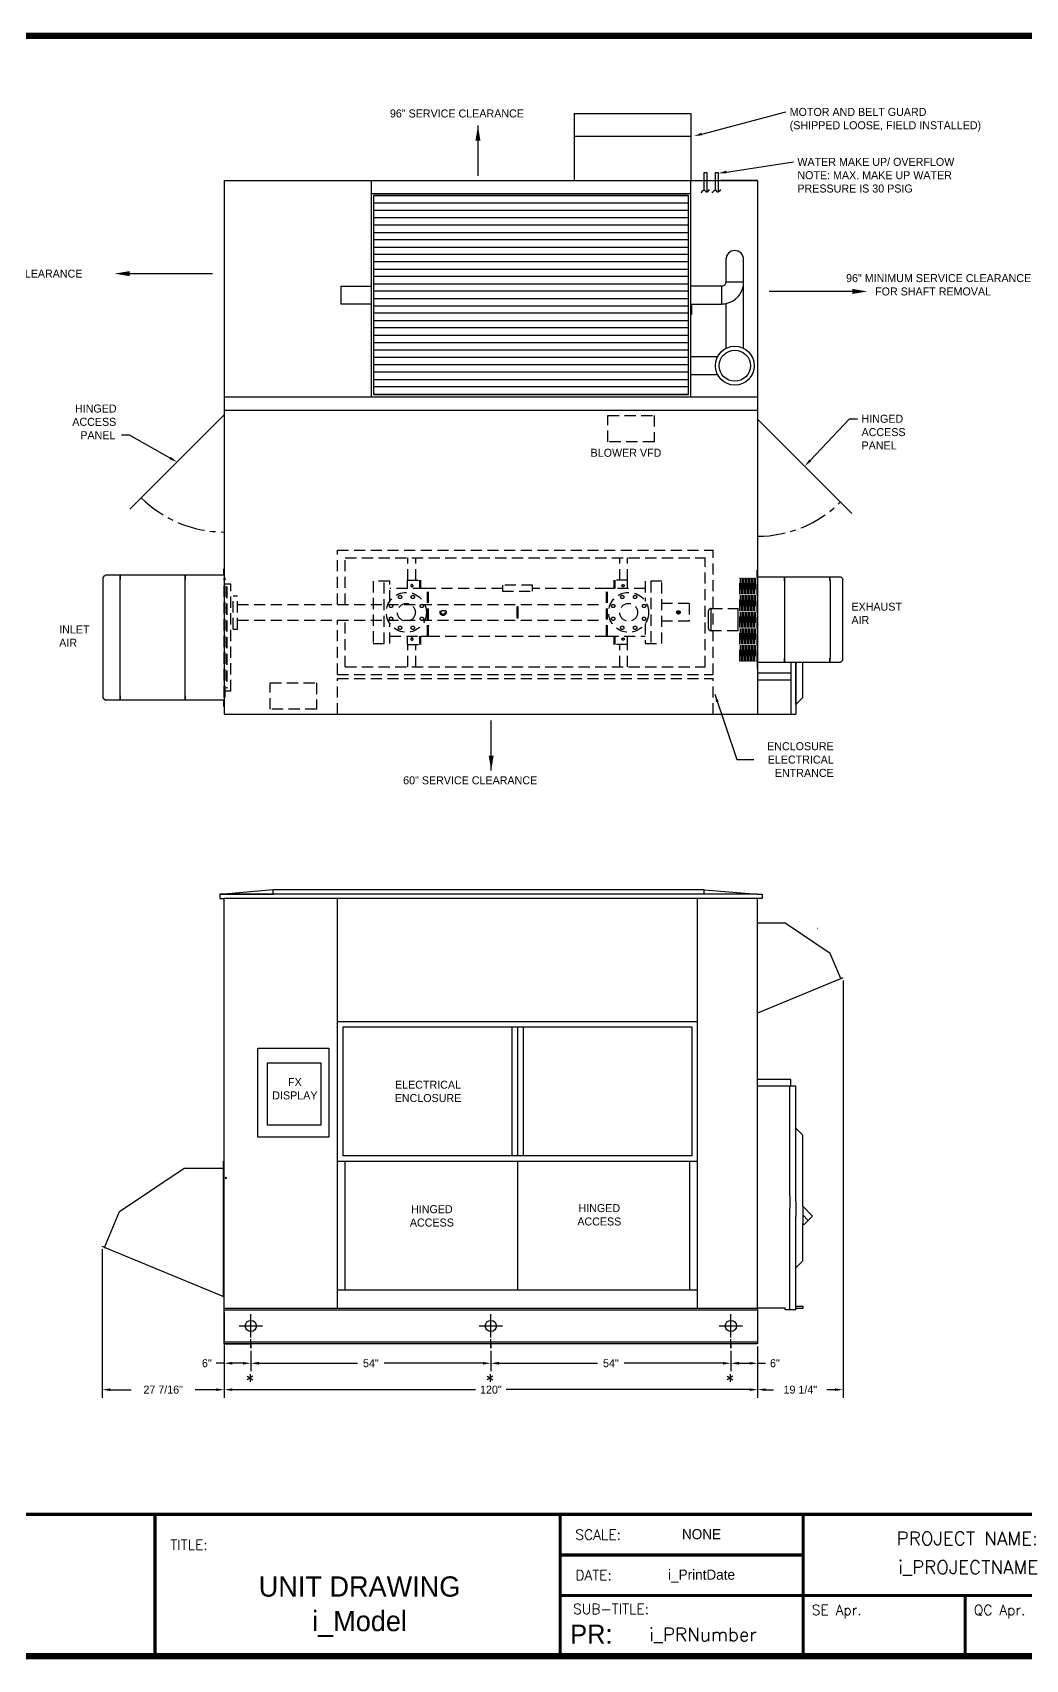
# Model space of a CAD drawing. Header units: inches. Extents: x -260 to 341, y -95 to 285.
# Drawn here: x -40.3 to 183.1, y -86.3 to 279.7 of the extents above; entities that cross this region are included whole.
import ezdxf
from ezdxf.enums import TextEntityAlignment as Align

# ---------------------------------------------------------------- set-up
doc = ezdxf.new("R2010")
doc.units = ezdxf.units.IN
doc.header["$MEASUREMENT"] = 0
doc.linetypes.add('CENTER', pattern=[2, 1.25, -0.25, 0.25, -0.25])
doc.linetypes.add('HIDDEN', pattern=[0.375, 0.25, -0.125])
doc.layers.get('0').update_dxf_attribs({"color": 10})
doc.layers.get('Defpoints').update_dxf_attribs({"color": 1})
doc.styles.add('ROMANS', font='romans.shx', dxfattribs={"height": 0.125})
doc.styles.add('SIMPLEX', font='SIMPLEX')
doc.dimstyles.get("Standard").update_dxf_attribs({"dimscale": 10, "dimtxt": 0.18, "dimasz": 0.18, "dimexe": 0.18, "dimexo": 0.0625, "dimgap": 0.09, "dimtad": 0, "dimtih": 1, "dimtoh": 1, "dimdec": 4, "dimzin": 0, "dimdsep": 46, "dimlunit": 5, "dimtxsty": 'Standard', "dimcen": -0.2, "dimadec": 0, "dimazin": 0, "dimtfac": 1, "dimtdec": 4, "dimtofl": 0, "dimtmove": 0, "dimatfit": 3, "dimfxl": 1, "dimfrac": 2, "dimtolj": 1, "dimtzin": 0, "dimarcsym": 0})

# ---------------------------------------------------------------- blocks, each defined once
blk = doc.blocks.new('*D17')
at = {"color": 0, "lineweight": -2, "ltscale": 5}
for p, q in [((-24.67, 5.99), (-24.67, -27.38)), ((2.78, -8.23), (2.78, -27.38)), ((-22.87, -25.58), (-18.15, -25.58)), ((0.98, -25.58), (-3.75, -25.58))]:
    blk.add_line(p, q, dxfattribs=at)
at = {"color": 0, "ltscale": 5}
for points in [[(-22.87, -25.28), (-22.87, -25.88), (-24.67, -25.58)], [(0.98, -25.28), (0.98, -25.88), (2.78, -25.58)]]:
    blk.add_solid(points, dxfattribs=at)
at = {"layer": 'Defpoints', "color": 0, "ltscale": 5}
for p in [(-24.67, 6.62), (2.78, -7.61), (2.78, -25.58)]:
    blk.add_point(p, dxfattribs=at)
at = {"color": 0, "ltscale": 5, "insert": (-10.95, -25.58), "char_height": 1.8, "attachment_point": 5}
blk.add_mtext('\\A1;27 7/16"', dxfattribs=at)
blk = doc.blocks.new('*D18')
at = {"color": 0, "lineweight": -2, "ltscale": 5}
for p, q in [((142.01, 66.48), (142.01, -27.38)), ((122.78, -15.86), (122.78, -27.38)), ((124.58, -25.58), (126.39, -25.58)), ((140.21, -25.58), (138.39, -25.58))]:
    blk.add_line(p, q, dxfattribs=at)
at = {"color": 0, "ltscale": 5}
for points in [[(124.58, -25.28), (124.58, -25.88), (122.78, -25.58)], [(140.21, -25.28), (140.21, -25.88), (142.01, -25.58)]]:
    blk.add_solid(points, dxfattribs=at)
at = {"layer": 'Defpoints', "color": 0, "ltscale": 5}
for p in [(142.01, 67.11), (122.78, -15.23), (122.78, -25.58)]:
    blk.add_point(p, dxfattribs=at)
at = {"color": 0, "ltscale": 5, "insert": (132.39, -25.58), "char_height": 1.8, "attachment_point": 5}
blk.add_mtext('\\A1;19 1/4"', dxfattribs=at)

msp = doc.modelspace()

# ---------------------------------------------------------------- linework, layer by layer
at = {"color": 1, "linetype": 'Continuous'}
for p, q in [((81.52511, 261.50209), (81.52511, 256.41109)), ((81.52511, 261.50209), (107.77511, 261.50209)), ((107.77511, 261.50209), (107.77511, 256.41109)), ((81.52511, 256.41109), (107.77511, 256.41109)), ((81.52511, 256.41109), (81.52511, 246.37709)), ((107.77511, 256.41109), (107.77511, 246.37709)), ((35.90011, 246.37709), (107.77511, 246.37709)), ((35.90011, 243.50209), (35.90011, 246.37709)), ((107.77511, 243.50209), (107.77511, 246.37709)), ((35.90011, 241.25209), (35.90011, 243.50209)), ((35.90011, 243.50209), (107.77511, 243.50209)), ((107.27511, 243.00209), (36.40011, 243.00209)), ((36.40011, 243.00209), (36.40011, 198.25209)), ((107.27476, 242.93195), (36.43032, 242.93195)), ((107.27511, 198.25209), (107.27511, 243.00209)), ((107.77511, 241.25209), (107.77511, 243.50209)), ((35.90011, 200.00209), (35.90011, 241.25209)), ((35.91611, 241.25209), (35.90011, 241.25209)), ((35.91611, 200.00209), (35.91611, 241.25209)), ((107.27476, 241.33195), (36.43032, 241.33195)), ((107.27476, 239.64306), (36.43032, 239.64306)), ((107.27476, 238.04306), (36.43032, 238.04306)), ((107.75911, 241.25209), (107.77511, 241.25209)), ((107.75911, 200.00209), (107.75911, 241.25209)), ((107.77511, 200.00209), (107.77511, 241.25209)), ((107.27476, 236.35417), (36.43032, 236.35417)), ((107.27476, 234.66528), (36.43032, 234.66528)), ((107.27476, 233.06528), (36.43032, 233.06528)), ((107.27476, 231.3764), (36.43032, 231.3764)), ((107.27476, 229.7764), (36.43032, 229.7764)), ((107.27476, 228.08751), (36.43032, 228.08751)), ((115.65011, 228.643), (115.65011, 225.643)), ((119.65011, 225.643), (119.65011, 228.643)), ((107.27476, 226.39862), (36.43032, 226.39862)), ((107.27476, 224.79862), (36.43032, 224.79862)), ((115.65011, 225.643), (115.65011, 223.643)), ((115.65011, 223.643), (119.65019, 223.643)), ((119.65011, 223.643), (119.65011, 225.643)), ((119.65011, 208.65149), (119.65011, 223.643)), ((29.00911, 222.62709), (29.00911, 218.62701)), ((29.00911, 222.62709), (35.90011, 222.62709)), ((107.27476, 223.10973), (36.43032, 223.10973)), ((107.27476, 221.50973), (36.43032, 221.50973)), ((107.27476, 219.82084), (36.43032, 219.82084)), ((114.66611, 222.62709), (107.77511, 222.62709)), ((114.66611, 222.62709), (114.66611, 218.62701)), ((35.90011, 218.62709), (29.00911, 218.62709)), ((107.27476, 218.13195), (36.43032, 218.13195)), ((107.27476, 216.53195), (36.43032, 216.53195)), ((107.77511, 218.62709), (114.66611, 218.62709)), ((108.02511, 218.37709), (107.77511, 218.37709)), ((107.77511, 216.37709), (108.02511, 216.37709)), ((108.02511, 216.37709), (108.02511, 218.37709)), ((115.65011, 218.72864), (115.65011, 208.635)), ((107.27476, 214.84306), (36.43032, 214.84306)), ((107.27476, 213.24306), (36.43032, 213.24306)), ((107.27476, 211.55417), (36.43032, 211.55417)), ((107.27476, 209.86528), (36.43032, 209.86528)), ((107.27476, 208.26528), (36.43032, 208.26528)), ((107.27476, 206.5764), (36.43032, 206.5764)), ((107.27476, 204.9764), (36.43032, 204.9764)), ((113.77502, 206.75209), (107.77511, 206.75209)), ((107.27476, 203.28751), (36.43032, 203.28751)), ((107.27476, 201.59862), (36.43032, 201.59862)), ((107.77511, 202.75209), (113.77502, 202.75209)), ((35.90011, 197.75209), (35.90011, 200.00209)), ((35.91611, 200.00209), (35.90011, 200.00209)), ((35.90011, 197.75209), (107.77511, 197.75209)), ((36.40011, 198.25209), (107.27511, 198.25209)), ((107.27476, 199.99862), (36.43032, 199.99862)), ((107.27476, 198.30973), (36.43032, 198.30973)), ((107.75911, 200.00209), (107.77511, 200.00209)), ((107.77511, 197.75209), (107.77511, 200.00209))]:
    msp.add_line(p, q, dxfattribs=at)
at = {"color": 1, "ltscale": 5}
for p, q in [((59.8684, 258.77774), (59.8684, 247.4953)), ((2.77511, 246.37709), (122.77511, 246.37709)), ((2.77511, 246.37709), (2.77511, 126.37709)), ((2.77511, 246.37709), (17.77511, 246.37709)), ((111.45403, 248.1557), (110.72246, 248.1557)), ((110.72246, 248.1557), (110.72246, 244.22411)), ((111.45403, 243.8577), (111.45403, 248.1557)), ((111.45403, 246.37709), (113.24681, 246.37709)), ((113.97838, 248.1557), (113.24681, 248.1557)), ((113.24681, 248.1557), (113.24681, 244.22411)), ((113.97838, 243.8577), (113.97838, 248.1557)), ((122.77511, 246.37709), (114.52511, 246.37709)), ((122.77511, 246.37709), (122.77511, 126.37709)), ((-20.10137, 225.45577), (0.17232, 225.45577)), ((145.65159, 221.45577), (125.3779, 221.45577)), ((2.77511, 197.75209), (122.77511, 197.75209)), ((2.77511, 194.75209), (122.77511, 194.75209)), ((122.77511, 194.75209), (122.77511, 188.75209)), ((2.77511, 193.70962), (-18.43809, 172.49642)), ((122.77511, 192.75209), (143.98831, 171.53889)), ((-24.47933, 157.14461), (-24.07606, 157.58111)), ((-24.07606, 157.58111), (-24.01924, 157.58111)), ((2.71161, 157.64361), (-23.96058, 157.64361)), ((-20.60215, 157.58011), (-20.60215, 156.64361)), ((-20.60178, 157.58011), (-20.60215, 157.58011)), ((-20.60178, 156.64361), (-20.60178, 157.58011)), ((-6.00384, 157.58011), (-6.00384, 156.64361)), ((-6.00329, 157.58011), (-6.00329, 157.58111)), ((-6.00329, 156.64361), (-6.00329, 157.58011)), ((2.71161, 157.64361), (2.71161, 159.08111)), ((2.71161, 157.64361), (2.71161, 157.58111)), ((2.77511, 159.08111), (2.71261, 159.08111)), ((2.71261, 157.64461), (2.71261, 159.08111)), ((2.71261, 157.64461), (2.77511, 157.64461)), ((2.77511, 157.64461), (2.77511, 159.08111)), ((2.77511, 157.64461), (2.77511, 129.51761)), ((122.71886, 157.35192), (122.71886, 158.78842)), ((122.71886, 158.78842), (122.78136, 158.78842)), ((122.78136, 157.35192), (122.78136, 158.78842)), ((122.78236, 158.78842), (122.78236, 157.35092)), ((-24.47933, 130.01761), (-24.47933, 157.14461)), ((-20.65102, 130.51861), (-20.65102, 156.64361)), ((-20.65066, 130.51861), (-20.65066, 156.64361)), ((-20.60215, 156.64361), (-20.60178, 156.64361)), ((-6.02219, 130.51861), (-6.02219, 156.64361)), ((-6.02164, 130.51861), (-6.02164, 156.64361)), ((122.78136, 157.35192), (122.71886, 157.35192)), ((122.71886, 157.35192), (122.71886, 137.97492)), ((122.78236, 157.35092), (122.78236, 157.28842)), ((122.78236, 157.28842), (141.3706, 157.28842)), ((122.78236, 157.28742), (128.84298, 157.28742)), ((128.84298, 157.28742), (128.84298, 157.28842)), ((128.84298, 156.35092), (128.84298, 157.28742)), ((128.84353, 157.28742), (139.02756, 157.28742)), ((128.84353, 157.28742), (128.84353, 156.35092)), ((128.86133, 156.35092), (128.86133, 138.97592)), ((128.86188, 156.35092), (128.86188, 138.97592)), ((139.02756, 156.35092), (139.02756, 157.28742)), ((139.02756, 157.28742), (139.02793, 157.28742)), ((139.02793, 156.35092), (139.02756, 156.35092)), ((139.02793, 157.28742), (141.37153, 157.28742)), ((139.02793, 157.28742), (139.02793, 156.35092)), ((139.07643, 156.35092), (139.07643, 138.97592)), ((139.0768, 156.35092), (139.0768, 138.97592)), ((141.37153, 157.28742), (141.42927, 157.28742)), ((141.42926, 157.28842), (141.48609, 157.28842)), ((141.48609, 157.28842), (141.88936, 156.85192)), ((141.88936, 156.85192), (141.88936, 138.47492)), ((122.78136, 137.97492), (122.71886, 137.97492)), ((122.71886, 137.97492), (122.71886, 136.53842)), ((122.71886, 136.53842), (122.78136, 136.53842)), ((122.78136, 137.97492), (122.78136, 136.53842)), ((122.78236, 138.03942), (128.84298, 138.03942)), ((122.78236, 137.97592), (122.78236, 138.03842)), ((122.78236, 138.03842), (141.3706, 138.03842)), ((122.78236, 137.97592), (122.78236, 136.53842)), ((128.84298, 138.97592), (128.84298, 138.03942)), ((128.84298, 138.03942), (128.84298, 138.03842)), ((128.84353, 138.03942), (128.84353, 138.97592)), ((128.84353, 138.03942), (139.02756, 138.03942)), ((139.02756, 138.97592), (139.02756, 138.03942)), ((139.02793, 138.97592), (139.02756, 138.97592)), ((139.02756, 138.03942), (139.02793, 138.03942)), ((139.02793, 138.03942), (139.02793, 138.97592)), ((139.02793, 138.03942), (141.37153, 138.03942)), ((141.37153, 138.03942), (141.42927, 138.03942)), ((141.48609, 138.03842), (141.42926, 138.03842)), ((141.88936, 138.47492), (141.48609, 138.03842)), ((-24.07606, 129.58111), (-24.47933, 130.01761)), ((-24.01924, 129.58111), (-24.07606, 129.58111)), ((-23.9615, 129.58211), (-24.01924, 129.58211)), ((-23.96058, 129.51861), (-23.96058, 129.58111)), ((2.71161, 129.51861), (-23.96058, 129.51861)), ((-20.60215, 129.58211), (-20.60215, 130.51861)), ((-20.60215, 130.51861), (-20.60178, 130.51861)), ((-20.60178, 129.58211), (-20.60215, 129.58211)), ((-20.60178, 130.51861), (-20.60178, 129.58211)), ((-6.00384, 129.58211), (-6.00384, 130.51861)), ((-6.00329, 130.51861), (-6.00329, 129.58211)), ((-6.00329, 129.58211), (-6.00329, 129.58111)), ((2.71161, 129.51861), (2.71161, 129.58111)), ((2.71161, 128.08111), (2.71161, 129.51861)), ((2.71261, 129.51761), (2.77511, 129.51761)), ((2.71261, 129.51761), (2.71261, 128.08111)), ((2.77511, 129.51761), (2.77511, 128.08111)), ((2.77511, 128.08111), (2.71261, 128.08111)), ((2.77511, 126.37709), (122.77511, 126.37709)), ((2.77511, 126.37709), (122.77511, 126.37709)), ((2.77511, 85.89024), (1.77511, 85.89024)), ((1.77511, 85.89024), (1.77511, 84.89024)), ((1.77511, 85.89024), (13.77511, 85.89024)), ((1.77511, 84.89024), (2.77511, 84.89024)), ((13.77511, 86.89024), (2.77511, 85.89024)), ((122.77511, 85.89024), (2.77511, 85.89024)), ((2.77511, -7.23476), (2.77511, 84.89024)), ((123.77511, 84.89024), (2.77511, 84.89024)), ((13.77511, 85.89024), (13.77511, 86.89024)), ((110.77511, 86.89024), (13.77511, 86.89024)), ((28.27511, -7.23476), (28.27511, 84.89024)), ((109.27511, -7.23476), (109.27511, 84.89024)), ((110.77511, 85.89024), (110.77511, 86.89024)), ((110.77511, 86.89024), (122.77511, 85.89024)), ((122.77511, 85.89024), (110.77511, 85.89024)), ((122.77511, 85.89024), (123.77511, 85.89024)), ((122.77511, -7.23476), (122.77511, 84.89024)), ((123.77511, 85.89024), (123.77511, 84.89024)), ((128.96173, 79.35413), (122.90111, 79.35413)), ((139.14576, 72.54938), (128.96173, 79.35413)), ((136.1906, 78.23081), (136.2531, 78.23081)), ((141.48935, 66.89143), (139.14576, 72.54938)), ((122.83761, 59.16563), (141.48935, 66.89143)), ((141.60484, 66.94127), (142.00811, 67.10831)), ((28.27511, 57.25585), (109.27511, 57.25585)), ((29.52511, 56.00585), (108.02511, 56.00585)), ((29.52511, 27.00585), (29.52511, 56.00585)), ((67.52511, 56.00585), (67.52511, 45.12987)), ((68.77511, 56.00585), (68.77511, 45.12987)), ((70.02511, 56.00585), (70.02511, 45.12987)), ((108.02511, 56.00585), (108.02511, 27.00585)), ((67.52511, 37.96356), (67.52511, 27.00585)), ((68.77511, 37.96356), (68.77511, 27.00585)), ((70.02511, 37.96356), (70.02511, 27.00585)), ((2.58761, 24.39274), (2.58761, 25.82924)), ((109.27511, 25.75585), (28.27511, 25.75585)), ((108.02511, 27.00585), (29.52511, 27.00585)), ((30.02511, -3.14083), (30.02511, 25.75585)), ((107.52511, -3.14083), (107.52511, 25.75585)), ((-20.78873, 14.51171), (-6.19079, 24.26574)), ((-6.19079, 24.26574), (2.52411, 24.26574)), ((2.52411, 24.26574), (2.52511, 24.26574)), ((2.58761, 24.26574), (2.52511, 24.26574)), ((2.58761, -4.67276), (2.58761, 24.26574)), ((-24.14808, 6.40153), (-20.78873, 14.51171)), ((-24.26356, 6.45136), (-24.66683, 6.61841)), ((-24.20674, 6.42583), (-24.14808, 6.40153)), ((2.52411, -4.64645), (-24.14808, 6.40153)), ((28.27511, -3.14083), (109.27511, -3.14083)), ((2.58761, -4.67276), (2.52511, -4.67276)), ((2.77511, -7.23476), (122.77511, -7.23476)), ((2.77511, -15.23476), (2.77511, -7.23476)), ((122.77511, -7.23476), (122.77511, -15.23476)), ((2.77511, -7.60976), (122.77511, -7.60976)), ((8.77511, -16.23476), (8.77511, -14.23476)), ((62.77511, -16.23476), (62.77511, -14.23476)), ((116.77511, -16.23476), (116.77511, -14.23476)), ((122.77511, -14.85976), (2.77511, -14.85976)), ((122.77511, -15.23476), (2.77511, -15.23476)), ((2.77511, -15.23476), (8.77511, -15.23476)), ((2.77511, -15.85976), (2.77511, -21.43836)), ((2.77511, -16.48476), (2.77511, -27.37782)), ((8.77511, -15.23476), (8.77511, -16.23476)), ((8.77511, -16.85976), (8.77511, -21.43836)), ((8.77511, -17.48476), (8.77511, -21.43836)), ((62.77511, -15.23476), (62.77511, -16.23476)), ((62.77511, -16.85976), (62.77511, -21.43836)), ((62.77511, -17.48476), (62.77511, -21.43836)), ((122.77511, -15.23476), (116.77511, -15.23476)), ((116.77511, -15.23476), (116.77511, -16.23476)), ((116.77511, -16.85976), (116.77511, -21.43836)), ((116.77511, -17.48476), (116.77511, -21.43836)), ((122.77511, -15.85976), (122.77511, -21.43836)), ((122.77511, -16.48476), (122.77511, -27.37782)), ((2.77511, -19.63836), (0.97511, -19.63836)), ((6.97511, -19.63836), (4.57511, -19.63836)), ((10.57511, -19.63836), (32.77511, -19.63836)), ((60.97511, -19.63836), (38.77511, -19.63836)), ((64.57511, -19.63836), (86.77511, -19.63836)), ((114.97511, -19.63836), (92.77511, -19.63836)), ((118.57511, -19.63836), (120.97511, -19.63836)), ((122.77511, -19.63836), (124.57511, -19.63836)), ((4.57511, -25.57782), (59.32511, -25.57782)), ((120.97511, -25.57782), (66.22511, -25.57782))]:
    msp.add_line(p, q, dxfattribs=at)
at = {"color": 1, "linetype": 'HIDDEN', "ltscale": 10}
for p, q in [((89.11392, 193.58115), (99.4937, 193.58115)), ((89.11392, 187.65417), (89.11392, 193.58115)), ((99.4937, 193.58115), (99.4937, 187.65417)), ((99.4937, 187.65417), (89.11392, 187.65417)), ((28.27511, 163.26471), (112.77511, 163.26471)), ((28.27511, 151.01471), (28.27511, 163.26471)), ((30.02511, 161.51471), (111.02511, 161.51471)), ((30.02511, 151.01471), (30.02511, 161.51471)), ((44.12182, 156.51471), (44.12182, 161.51471)), ((45.87182, 156.51471), (45.87182, 161.51471)), ((91.77511, 156.51471), (91.77511, 161.51471)), ((93.52511, 156.51471), (93.52511, 161.51471)), ((111.02511, 137.01471), (111.02511, 161.51471)), ((112.77511, 135.26471), (112.77511, 163.26471)), ((2.77511, 130.22467), (2.77511, 156.97467)), ((2.96261, 156.97467), (2.77511, 156.97467)), ((2.96261, 130.22467), (2.96261, 156.97467)), ((4.27511, 155.63092), (2.96261, 155.63092)), ((3.40011, 154.97467), (3.27511, 154.97467)), ((3.27511, 154.97467), (3.27511, 132.22467)), ((3.40011, 154.97467), (3.40011, 132.22467)), ((4.27511, 131.56842), (4.27511, 155.63092)), ((36.27511, 156.26471), (36.27511, 142.26471)), ((40.02511, 156.26471), (36.27511, 156.26471)), ((38.77511, 142.26471), (38.77511, 156.26471)), ((40.02511, 151.75218), (40.02511, 156.26471)), ((47.77511, 154.63971), (40.02511, 154.63971)), ((44.02511, 154.63971), (44.02511, 156.51471)), ((44.02511, 156.51471), (47.02511, 156.51471)), ((46.77511, 154.63971), (46.77511, 156.51471)), ((47.02511, 154.63971), (47.02511, 156.51471)), ((48.52511, 154.63971), (47.02511, 154.63971)), ((48.52511, 143.88971), (48.52511, 154.63971)), ((48.77511, 143.88971), (48.77511, 154.63971)), ((65.40011, 154.63971), (48.77511, 154.63971)), ((72.15011, 155.38971), (65.40011, 155.38971)), ((65.40011, 155.38971), (65.40011, 154.01471)), ((65.40011, 154.01471), (72.15011, 154.01471)), ((72.15011, 154.01471), (72.15011, 155.38971)), ((88.77511, 154.63971), (72.15011, 154.63971)), ((88.77511, 143.88971), (88.77511, 154.63971)), ((89.02511, 143.88971), (89.02511, 154.63971)), ((90.52511, 154.63971), (89.02511, 154.63971)), ((93.52511, 156.51471), (90.52511, 156.51471)), ((90.52511, 154.63971), (90.52511, 156.51471)), ((97.52511, 154.63971), (90.52511, 154.63971)), ((90.77511, 154.63971), (90.77511, 156.51471)), ((93.52511, 154.63971), (93.52511, 156.51471)), ((97.52511, 156.26471), (97.52511, 151.75218)), ((101.27511, 156.26471), (97.52511, 156.26471)), ((98.77511, 156.26471), (98.77511, 142.26471)), ((101.27511, 142.26471), (101.27511, 156.26471)), ((118.80949, 138.34741), (118.80949, 156.90991)), ((118.86574, 156.90991), (118.86574, 138.34741)), ((119.14699, 138.34741), (119.14699, 156.90991)), ((119.20324, 156.90991), (119.20324, 138.34741)), ((119.48449, 138.34741), (119.48449, 156.90991)), ((119.54074, 156.90991), (119.54074, 138.34741)), ((119.82199, 138.34741), (119.82199, 156.90991)), ((119.87824, 156.90991), (119.87824, 138.34741)), ((120.15949, 138.34741), (120.15949, 156.90991)), ((120.21574, 156.90991), (120.21574, 138.34741)), ((120.49699, 138.34741), (120.49699, 156.90991)), ((120.55324, 156.90991), (120.55324, 138.34741)), ((120.83449, 138.34741), (120.83449, 156.90991)), ((120.89074, 156.90991), (120.89074, 138.34741)), ((121.17199, 138.34741), (121.17199, 156.90991)), ((121.22824, 156.90991), (121.22824, 138.34741)), ((121.50949, 138.34741), (121.50949, 156.90991)), ((121.56574, 156.90991), (121.56574, 138.34741)), ((121.84699, 138.34741), (121.84699, 156.90991)), ((121.90324, 156.90991), (121.90324, 138.34741)), ((122.18449, 138.34741), (122.18449, 156.90991)), ((122.24074, 156.90991), (122.24074, 138.34741)), ((122.77511, 157.13491), (122.71886, 157.13491)), ((122.71886, 138.12241), (122.71886, 157.13491)), ((122.77511, 138.12241), (122.77511, 157.13491)), ((4.77511, 145.51471), (4.77511, 153.01471)), ((4.77511, 153.01471), (5.77511, 153.01471)), ((5.77511, 145.51471), (5.77511, 153.01471)), ((5.77511, 151.01471), (87.77511, 151.01471)), ((68.65011, 150.51471), (68.65011, 148.01471)), ((68.90011, 150.51471), (68.65011, 150.51471)), ((68.90011, 148.01471), (68.90011, 150.51471)), ((107.40511, 151.26471), (101.27511, 151.26471)), ((107.40511, 151.26471), (107.40511, 147.26471)), ((112.36886, 150.13179), (118.44386, 150.13179)), ((112.36886, 147.62866), (112.36886, 150.13179)), ((118.44386, 147.62866), (118.44386, 150.13179)), ((5.77511, 147.51471), (87.77511, 147.51471)), ((28.27511, 135.26471), (28.27511, 147.51471)), ((30.02511, 137.01471), (30.02511, 147.51471)), ((40.02511, 142.26471), (40.02511, 146.77724)), ((68.65011, 148.01471), (68.90011, 148.01471)), ((97.52511, 146.77724), (97.52511, 142.26471)), ((107.40511, 147.26471), (101.27511, 147.26471)), ((111.69386, 149.45679), (111.69386, 147.62866)), ((111.69386, 147.62866), (111.69386, 145.80054)), ((112.36886, 145.12554), (112.36886, 147.62866)), ((118.44386, 145.12554), (118.44386, 147.62866)), ((122.71886, 147.62866), (122.71886, 147.66342)), ((122.71886, 147.62866), (122.71886, 147.62866)), ((2.77511, 143.59967), (2.77511, 143.58111)), ((4.77511, 145.51471), (5.77511, 145.51471)), ((40.02511, 143.88971), (47.77511, 143.88971)), ((44.02511, 142.01471), (44.02511, 143.88971)), ((46.77511, 142.01471), (46.77511, 143.88971)), ((47.02511, 142.01471), (47.02511, 143.88971)), ((47.02511, 143.88971), (48.52511, 143.88971)), ((48.77511, 143.88971), (88.77511, 143.88971)), ((89.02511, 143.88971), (97.52511, 143.88971)), ((89.02511, 143.88971), (90.52511, 143.88971)), ((90.52511, 142.01471), (90.52511, 143.88971)), ((90.77511, 142.01471), (90.77511, 143.88971)), ((93.52511, 142.01471), (93.52511, 143.88971)), ((118.44386, 145.12554), (112.36886, 145.12554)), ((36.27511, 142.26471), (40.02511, 142.26471)), ((44.02511, 142.01471), (47.02511, 142.01471)), ((44.12182, 137.01471), (44.12182, 142.01471)), ((45.87182, 137.01471), (45.87182, 142.01471)), ((93.52511, 142.01471), (90.52511, 142.01471)), ((91.77511, 137.01471), (91.77511, 142.01471)), ((93.52511, 137.01471), (93.52511, 142.01471)), ((97.52511, 142.26471), (101.27511, 142.26471)), ((30.02511, 137.01471), (111.02511, 137.01471)), ((122.77511, 138.12241), (122.71886, 138.12241)), ((3.40011, 132.22467), (3.27511, 132.22467)), ((28.27511, 135.26471), (112.77511, 135.26471)), ((28.27511, 134.37709), (112.77511, 134.37709)), ((28.27511, 126.37709), (28.27511, 134.37709)), ((112.77511, 126.37709), (112.77511, 134.37709)), ((2.96261, 130.22467), (2.77511, 130.22467)), ((4.27511, 131.56842), (2.96261, 131.56842)), ((2.58761, -3.57851), (2.58761, 23.17149)), ((2.77511, 23.17149), (2.58761, 23.17149)), ((2.58761, -3.57851), (2.58761, 23.17149)), ((2.77511, 23.17149), (2.58761, 23.17149)), ((2.77511, -3.57851), (2.77511, 23.17149)), ((2.77511, -3.57851), (2.77511, 23.17149)), ((3.08761, 22.13278), (3.08761, 21.82774)), ((3.21261, 22.13278), (3.08761, 22.13278)), ((3.21261, 22.13278), (3.21261, 21.82774)), ((2.58761, 9.79649), (2.58761, 9.83347)), ((2.58761, 9.79649), (2.58761, 9.83347)), ((2.58761, 9.79649), (2.58761, 9.79649)), ((2.58761, 9.79649), (2.58761, 9.79649)), ((2.77511, -3.57851), (2.58761, -3.57851)), ((2.77511, -3.57851), (2.58761, -3.57851))]:
    msp.add_line(p, q, dxfattribs=at)
at = {"color": 1}
for p, q in [((130.243, 135.58662), (122.77511, 135.58662)), ((130.243, 138.03942), (130.243, 126.37709)), ((131.35394, 138.03942), (131.35394, 126.37709)), ((131.35394, 128.51178), (131.35394, 138.03942)), ((132.92613, 130.08396), (132.92613, 138.03942)), ((130.243, 134.01443), (122.77511, 134.01443)), ((132.92613, 130.08396), (131.35394, 128.51178)), ((122.77511, 126.37709), (131.35394, 126.37709)), ((130.243, 44.21012), (122.77511, 44.21012)), ((130.243, 42.6822), (130.243, 44.21012)), ((131.35394, 42.6822), (122.77511, 42.6822)), ((130.00908, 18.04146), (130.00908, 42.6822)), ((131.35394, 16.69659), (131.35394, 42.6822)), ((132.92613, 31.67688), (131.35394, 33.24907)), ((132.92613, 15.67658), (132.92613, 31.67688)), ((130.00908, 18.04146), (130.00908, 15.2622)), ((130.00908, -7.6278), (130.00908, 15.2622)), ((131.35394, 16.69659), (131.35394, 13.3578)), ((135.14202, 13.46069), (132.92613, 15.67658)), ((132.92613, 15.67658), (132.92613, 11.78561)), ((131.35394, -7.6278), (131.35394, 13.3578)), ((134.16928, 12.48795), (132.92613, 13.7311)), ((132.92613, 3.37751), (132.92613, 11.78561)), ((133.19653, 11.51521), (132.92613, 11.78561)), ((135.14202, 13.46069), (133.19653, 11.51521)), ((132.92613, 3.37751), (131.35394, 1.80532)), ((128.99566, -7.23476), (122.77511, -7.23476)), ((128.99566, -7.6278), (128.99566, -7.23476)), ((131.35394, -6.7633), (132.92613, -6.7633)), ((131.35394, -7.23476), (132.92613, -7.23476)), ((132.92613, -6.7633), (132.92613, -7.23476)), ((8.77511, -13.85976), (8.77511, -8.60976)), ((62.77511, -13.85976), (62.77511, -8.60976)), ((116.77511, -13.85976), (116.77511, -8.60976)), ((131.35394, -7.6278), (128.99566, -7.6278)), ((6.15011, -11.23476), (11.40011, -11.23476)), ((60.15011, -11.23476), (65.40011, -11.23476)), ((114.15011, -11.23476), (119.40011, -11.23476))]:
    msp.add_line(p, q, dxfattribs=at)
at = {"ltscale": 5}
for p, q in [((113.17, 130.89225), (118.10681, 116.15192)), ((118.10681, 116.15192), (121.90095, 116.15192)), ((10.32522, 51.24017), (26.32522, 51.24017)), ((10.32522, 31.24017), (10.32522, 51.24017)), ((26.32522, 51.24017), (26.32522, 33.24017)), ((12.54657, 47.94742), (24.54657, 47.94742)), ((12.54657, 33.94742), (12.54657, 47.94742)), ((24.54657, 47.94742), (24.54657, 33.94742)), ((67.52511, 45.12987), (67.52511, 37.96356)), ((68.77511, 45.12987), (68.77511, 37.96356)), ((70.02511, 45.12987), (70.02511, 37.96356)), ((24.54657, 33.94742), (12.54657, 33.94742)), ((26.32522, 33.24017), (26.32522, 31.24017)), ((26.32522, 31.24017), (10.32522, 31.24017)), ((68.77511, 25.75585), (68.77511, -3.14083))]:
    msp.add_line(p, q, dxfattribs=at)
at = {"lineweight": 30}
for p, q in [((-12.76598, -85.53619), (-12.76598, -53.64244)), ((78.35902, -53.64244), (260.60902, -53.64244)), ((78.35902, -85.53619), (78.35902, -53.64244)), ((133.03402, -53.64244), (133.03402, -85.53619)), ((133.03402, -62.75494), (78.35902, -62.75494)), ((260.60902, -71.86744), (78.35902, -71.86744)), ((169.48402, -71.86744), (169.48402, -85.53619))]:
    msp.add_line(p, q, dxfattribs=at)
at = {"const_width": 1.458}
msp.add_lwpolyline([(-249.69098, -85.53619), (333.50902, -85.53619), (333.50902, 278.96381), (-249.69098, 278.96381), (-249.69098, -85.53619)], dxfattribs=at)
at = {"color": 1, "ltscale": 5}
for points in [[(110.24974, 256.86959), (129.10519, 261.83639)], [(115.75524, 248.31792), (130.83338, 250.60606)], [(134.61867, 183.45313), (143.47223, 192.8126), (145.27223, 192.8126)], [(-9.39882, 183.98817), (-18.49327, 189.12425), (-20.29327, 189.12425)], [(62.84898, 113.66977), (62.84898, 124.95221)]]:
    msp.add_lwpolyline(points, dxfattribs=at)
at = {"color": 1, "linetype": 'HIDDEN', "ltscale": 10}
for points in [[(48.77511, 154.63971), (48.65637, 154.67735), (48.57432, 154.665), (48.52511, 154.63971)], [(89.02511, 154.63971), (88.90637, 154.67735), (88.82432, 154.665), (88.77511, 154.63971)], [(48.52511, 143.88971), (48.64385, 143.85207), (48.7259, 143.86443), (48.77511, 143.88971)], [(88.77511, 143.88971), (88.89385, 143.85207), (88.9759, 143.86443), (89.02511, 143.88971)]]:
    msp.add_lwpolyline(points, dxfattribs=at)
for points in [[(2.77511, 143.59967), (2.77511, 143.59735), (2.77511, 143.60199)], [(2.77511, 143.58111), (2.77511, 143.59039), (2.77511, 143.59039)], [(13.13533, 133.38953), (23.51511, 133.38953), (23.51511, 127.46255), (13.13533, 127.46255)]]:
    msp.add_lwpolyline(points, close=True, dxfattribs=at)
at = {"lineweight": 30, "const_width": 0.729}
for points in [[(333.50902, -53.64244), (-103.89098, -53.64244), (-103.89098, -85.53619)], [(-12.76598, -53.64244), (-12.76598, -85.53619)], [(78.35902, -53.64244), (78.35902, -85.53619)], [(133.03402, -53.64244), (133.03402, -85.53619)], [(133.03402, -62.75494), (78.35902, -62.75494)], [(260.60902, -71.86744), (78.35902, -71.86744)], [(169.48402, -71.86744), (169.48402, -85.53619)]]:
    msp.add_lwpolyline(points, dxfattribs=at)
at = {"color": 1, "linetype": 'Continuous'}
for radius in [4.375, 3.5]:
    msp.add_circle((117.66611, 204.75209), radius, dxfattribs=at)
at = {"color": 1, "linetype": 'HIDDEN', "ltscale": 10}
for centre, radius in [((43.77511, 149.26471), 4.5), ((93.77511, 149.26471), 4.5), ((92.52511, 155.26471), 0.25), ((40.31056, 150.69978), 0.375), ((43.77511, 149.26471), 2.013), ((42.34005, 152.72926), 0.375), ((45.21017, 152.72926), 0.375), ((47.23966, 150.69978), 0.375), ((90.31056, 150.69978), 0.375), ((93.77511, 149.26471), 2.013), ((92.34005, 152.72926), 0.375), ((95.21017, 152.72926), 0.375), ((97.23966, 150.69978), 0.375), ((40.31056, 147.82965), 0.375), ((47.23966, 147.82965), 0.375), ((52.02511, 149.26471), 0.6875), ((52.02511, 149.26471), 0.45), ((90.31056, 147.82965), 0.375), ((97.23966, 147.82965), 0.375), ((104.97511, 149.26471), 0.375), ((104.97511, 149.26471), 0.21875), ((42.34005, 145.80016), 0.375), ((45.21017, 145.80016), 0.375), ((92.34005, 145.80016), 0.375), ((92.52511, 143.26471), 0.25), ((95.21017, 145.80016), 0.375)]:
    msp.add_circle(centre, radius, dxfattribs=at)
at = {"color": 1, "linetype": 'HIDDEN', "ltscale": 10, "extrusion": (0, 0, -1)}
for centre in [(-45.02511, 155.26471), (-45.02511, 143.26471)]:
    msp.add_circle(centre, 0.25, dxfattribs=at)
at = {"color": 1, "ltscale": 5}
for centre in [(8.77511, -11.23476), (62.77511, -11.23476), (116.77511, -11.23476)]:
    msp.add_circle(centre, 1.25, dxfattribs=at)
at = {"color": 1, "linetype": 'Continuous'}
msp.add_arc((117.65011, 228.643), 2, 0, 180, dxfattribs=at)
at = {"color": 1, "linetype": 'CENTER', "ltscale": 5}
for centre, start, end in [((2.77511, 193.70962), 225, 270), ((122.77511, 192.75209), 270, 315)]:
    msp.add_arc(centre, 26.3684, start, end, dxfattribs=at)
at = {"color": 1, "ltscale": 5}
for centre, radius, start, end in [((-23.95806, 157.58243), 0.06123, 92.3554853, 182.1760952), ((-20.60119, 157.58015), 0.000964, 92.3554853, 182.1760952), ((-20.60092, 157.58028), 0.000884, 110.6112167, 191.2782893), ((-6.00298, 157.58028), 0.000884, 110.6112172, 191.2782894), ((128.84266, 157.28759), 0.000884, 348.7217105, 69.3887829), ((139.02697, 157.28746), 0.000964, 357.8239048, 87.6445143), ((139.0267, 157.28759), 0.000884, 348.7217105, 69.3887829), ((141.37056, 157.28746), 0.000964, 357.8239048, 87.6445143), ((128.84266, 138.03925), 0.000884, 290.6112171, 11.2782895), ((139.02697, 138.03938), 0.000964, 272.3554857, 2.1760952), ((139.0267, 138.03925), 0.000884, 290.6112171, 11.2782895), ((141.37056, 138.03938), 0.000964, 272.3554857, 2.1760952), ((-23.95806, 129.57978), 0.06123, 177.8239048, 267.6445147), ((-23.96054, 129.58207), 0.000964, 177.8239048, 267.6445147), ((-20.60119, 129.58207), 0.000964, 177.8239048, 267.6445147), ((-20.60092, 129.58194), 0.000884, 168.7217107, 249.3887833), ((-6.00298, 129.58194), 0.000884, 168.7217106, 249.3887828)]:
    msp.add_arc(centre, radius, start, end, dxfattribs=at)
at = {"color": 1, "linetype": 'HIDDEN', "ltscale": 10}
for centre, radius, start, end in [((118.83761, 156.90991), 0.02813, 0, 180), ((119.17511, 156.90991), 0.02813, 0, 180), ((119.51261, 156.90991), 0.02813, 0, 180), ((119.85011, 156.90991), 0.02813, 0, 180), ((120.18761, 156.90991), 0.02813, 0, 180), ((120.52511, 156.90991), 0.02813, 0, 180), ((120.86261, 156.90991), 0.02813, 0, 180), ((121.20011, 156.90991), 0.02813, 0, 180), ((121.53761, 156.90991), 0.02813, 0, 180), ((121.87511, 156.90991), 0.02813, 0, 180), ((122.21261, 156.90991), 0.02813, 0, 180), ((112.36886, 149.45679), 0.675, 90, 180), ((112.36886, 145.80054), 0.675, 180, 270), ((118.83761, 138.34741), 0.02813, 180, 0), ((119.17511, 138.34741), 0.02813, 180, 0), ((119.51261, 138.34741), 0.02813, 180, 0), ((119.85011, 138.34741), 0.02813, 180, 0), ((120.18761, 138.34741), 0.02813, 180, 0), ((120.52511, 138.34741), 0.02813, 180, 0), ((120.86261, 138.34741), 0.02813, 180, 0), ((121.20011, 138.34741), 0.02813, 180, 0), ((121.53761, 138.34741), 0.02813, 180, 0), ((121.87511, 138.34741), 0.02813, 180, 0), ((122.21261, 138.34741), 0.02813, 180, 0)]:
    msp.add_arc(centre, radius, start, end, dxfattribs=at)
at = {"color": 1, "ltscale": 5}
for points, knots in [([(110.15083, 243.60765), (110.1275, 243.91071), (110.82303, 244.54388), (111.27556, 243.52891), (111.83736, 244.11189), (111.98602, 244.37404)], [0, 0, 0, 0, 0.911873942, 1.455399823, 2.359498146, 2.359498146, 2.359498146, 2.359498146]), ([(112.67518, 243.60765), (112.65185, 243.91071), (113.34738, 244.54388), (113.79991, 243.52891), (114.36171, 244.11189), (114.51037, 244.37404)], [0, 0, 0, 0, 0.911873942, 1.455399823, 2.359498146, 2.359498146, 2.359498146, 2.359498146]), ([(2.77511, 157.64461), (2.77435, 157.63719), (2.77284, 157.62239), (2.7611, 157.60287), (2.74397, 157.58851), (2.7263, 157.58188), (2.71528, 157.5813), (2.71161, 157.58111)], [0, 0, 0, 0, 0.223049751, 0.445131334, 0.667212557, 0.889293597, 1, 1, 1, 1]), ([(122.71886, 157.35192), (122.71962, 157.3445), (122.72113, 157.3297), (122.73287, 157.31018), (122.75, 157.29582), (122.76767, 157.28919), (122.7787, 157.28861), (122.78236, 157.28842)], [0, 0, 0, 0, 0.223049751, 0.445131334, 0.667212557, 0.889293597, 1, 1, 1, 1]), ([(122.71886, 137.97492), (122.71962, 137.98234), (122.72113, 137.99714), (122.73287, 138.01666), (122.75, 138.03102), (122.76767, 138.03765), (122.7787, 138.03823), (122.78236, 138.03842)], [0, 0, 0, 0, 0.223049751, 0.445131334, 0.667212557, 0.889293597, 1, 1, 1, 1]), ([(2.77511, 129.51761), (2.77435, 129.52503), (2.77284, 129.53983), (2.7611, 129.55935), (2.74397, 129.57371), (2.7263, 129.58034), (2.71528, 129.58092), (2.71161, 129.58111)], [0, 0, 0, 0, 0.223049751, 0.445131334, 0.667212557, 0.889293597, 1, 1, 1, 1])]:
    msp.add_open_spline(points, degree=3, knots=knots, dxfattribs=at)
at = {"color": 1, "linetype": 'Continuous'}
for points, knots in [([(114.66611, 218.62709), (115.04608, 218.63038), (115.36125, 218.66572), (115.69203, 218.73771), (115.99749, 218.80418), (116.31625, 218.90191), (116.61223, 219.02708), (116.86365, 219.1334), (117.09863, 219.25953), (117.32719, 219.40531), (117.48957, 219.50887), (117.64871, 219.62234), (117.79921, 219.74347), (117.96818, 219.87947), (118.12625, 220.02513), (118.27492, 220.18243), (118.46961, 220.38842), (118.64817, 220.61438), (118.80599, 220.84892), (118.96671, 221.08779), (119.10591, 221.33556), (119.22273, 221.6017), (119.35459, 221.90213), (119.45793, 222.22598), (119.52892, 222.53721), (119.61019, 222.89354), (119.64905, 223.23333), (119.65011, 223.643)], [0, 0, 0, 0, 0.132188095, 0.132188095, 0.132188095, 0.254254776, 0.254254776, 0.254254776, 0.357946984, 0.357946984, 0.357946984, 0.43161097, 0.43161097, 0.43161097, 0.514315633, 0.514315633, 0.514315633, 0.622621365, 0.622621365, 0.622621365, 0.732924826, 0.732924826, 0.732924826, 0.857441078, 0.857441078, 0.857441078, 1, 1, 1, 1]), ([(115.65011, 223.643), (115.6507, 223.51556), (115.63378, 223.40918), (115.59558, 223.30136), (115.5644, 223.21334), (115.51905, 223.12437), (115.46439, 223.04627), (115.41771, 222.97957), (115.36423, 222.92081), (115.3021, 222.86832), (115.22499, 222.80317), (115.13454, 222.74769), (115.04366, 222.70788), (114.92632, 222.65648), (114.80827, 222.63122), (114.66611, 222.62709)], [0, 0, 0, 0, 0.222409477, 0.222409477, 0.222409477, 0.403964228, 0.403964228, 0.403964228, 0.559034791, 0.559034791, 0.559034791, 0.751497948, 0.751497948, 0.751497948, 1, 1, 1, 1])]:
    msp.add_open_spline(points, degree=3, knots=knots, dxfattribs=at)
at = {"color": 1, "ltscale": 5}
for points in [[(2.71261, 157.64461), (2.71161, 157.64361)], [(122.78136, 157.35192), (122.78236, 157.35092)], [(122.78136, 137.97492), (122.78236, 137.97592)], [(2.71261, 129.51761), (2.71161, 129.51861)], [(2.52511, -4.67276), (2.52411, -4.64645)]]:
    msp.add_open_spline(points, degree=1, dxfattribs=at)
for points in [[(60.43318, 255.38909), (59.8684, 258.77774), (59.30363, 255.38909)], [(110.32615, 256.57949), (108.50911, 256.41109), (110.17332, 257.1597)], [(115.80025, 248.02132), (113.97562, 248.04786), (115.71023, 248.61453)], [(-18.51272, 226.02055), (-21.90137, 225.45577), (-18.51272, 224.891)], [(-20.10137, 225.75577), (-21.90137, 225.45577), (-20.10137, 225.15577)], [(144.06294, 220.891), (147.45159, 221.45577), (144.06294, 222.02055)], [(145.65159, 221.75577), (147.45159, 221.45577), (145.65159, 221.15577)], [(-9.25129, 184.24939), (-7.83149, 183.10302), (-9.54634, 183.72695)], [(134.83661, 183.24697), (133.38171, 182.14549), (134.40073, 183.65929)], [(113.43451, 129.08669), (113.17, 130.89225), (114.0058, 129.27008)], [(62.28421, 117.05842), (62.84898, 113.66977), (63.41376, 117.05842)], [(4.57511, -19.33836), (4.57511, -19.93836), (2.77511, -19.63836)], [(6.97511, -19.33836), (6.97511, -19.93836), (8.77511, -19.63836)], [(10.57511, -19.33836), (10.57511, -19.93836), (8.77511, -19.63836)], [(60.97511, -19.33836), (60.97511, -19.93836), (62.77511, -19.63836)], [(64.57511, -19.33836), (64.57511, -19.93836), (62.77511, -19.63836)], [(114.97511, -19.33836), (114.97511, -19.93836), (116.77511, -19.63836)], [(118.57511, -19.33836), (118.57511, -19.93836), (116.77511, -19.63836)], [(120.97511, -19.33836), (120.97511, -19.93836), (122.77511, -19.63836)], [(4.57511, -25.27782), (4.57511, -25.87782), (2.77511, -25.57782)], [(120.97511, -25.27782), (120.97511, -25.87782), (122.77511, -25.57782)]]:
    msp.add_solid(points, dxfattribs=at)

# ---------------------------------------------------------------- texts
at = {"color": 1}
for s, p in [('96" SERVICE CLEARANCE', (40.06506, 260.58902)), ('(SHIPPED LOOSE, FIELD INSTALLED)', (130.00519, 257.93639)), ('MOTOR AND BELT GUARD', (130.00519, 260.93639)), ('WATER MAKE UP/ OVERFLOW', (131.73338, 249.70606)), ('NOTE: MAX. MAKE UP WATER', (131.73338, 246.70606)), ('PRESSURE IS 30 PSIG', (131.73338, 243.70606)), ('60" SERVICE CLEARANCE', (-59.26472, 224.55577)), ('96" MINIMUM SERVICE CLEARANCE', (142.69256, 223.55577)), ('FOR SHAFT REMOVAL', (149.22382, 220.55577)), ('HINGED', (-30.79327, 194.22425)), ('ACCESS', (-31.39327, 191.22425)), ('ACCESS', (146.17223, 188.9126)), ('HINGED', (146.17223, 191.9126)), ('PANEL', (-29.59327, 188.22425)), ('PANEL', (146.17223, 185.9126)), ('BLOWER VFD', (85.21615, 184.26849)), ('60" SERVICE CLEARANCE', (43.04564, 110.59051))]:
    msp.add_text(s, height=1.8, dxfattribs=at).set_placement(p)
at = {"color": 1, "style": 'ROMANS'}
for p in [(7.56493, -25.09663), (61.56493, -25.09663), (115.56493, -25.09663)]:
    msp.add_text('*', height=2.99066, dxfattribs=at).set_placement(p)
at = {"lineweight": 30, "style": 'SIMPLEX'}
for s, p in [('SCALE:', (81.77621, -59.33775)), ('TITLE:', (-9.34879, -61.61588)), ('DATE:', (81.77621, -68.45025)), ('SUB-TITLE:', (81.28256, -76.05947)), ('SE Apr.', (134.97105, -76.27118)), ('QC Apr.', (171.42105, -76.27118))]:
    msp.add_text(s, height=2.278125, dxfattribs=at).set_placement(p)
at = {"lineweight": 30}
for s, height, p in [('NONE', 2.278125, (110.16823, -59.21739)), ('UNIT DRAWING', 4.55625, (33.2271, -72.13483)), ('i_PrintDate', 2.278125, (110.16823, -68.32989)), ('i_Model', 4.55625, (33.2271, -79.90028))]:
    msp.add_text(s, height=height, dxfattribs=at).set_placement(p, align=Align.CENTER)
at = {"lineweight": 30, "style": 'SIMPLEX'}
for s, p in [('PROJECT NAME:', (169.94161, -60.55255)), ('i_PROJECTNAME', (170.17165, -67.02806)), ('i_PRNumber', (110.48778, -82.17975))]:
    msp.add_text(s, height=3.02535, dxfattribs=at).set_placement(p, align=Align.CENTER)
at = {"lineweight": 30}
msp.add_text('PR:', height=4.271484, dxfattribs=at).set_placement((90.13921, -82.70614), align=Align.RIGHT)
at = {"color": 1, "ltscale": 5, "char_height": 1.8}
for s, insert, attachment_point in [('EXHAUST\\PAIR', (143.89034, 151.44659), 1), ('INLET\\PAIR', (-34.34021, 146.32915), 1), ('ENCLOSURE\\PELECTRICAL\\PENTRANCE', (139.90898, 112.23006), 9), ('FX\\PDISPLAY', (18.68219, 42.10278), 5), ('ELECTRICAL\\PENCLOSURE', (48.63149, 41.50585), 5), ('HINGED\\PACCESS', (49.49808, 13.50385), 5), ('HINGED\\PACCESS', (87.17726, 13.74369), 5), ('\\A1;6"', (-1.12489, -19.63836), 5), ('\\A1;54"', (35.77511, -19.63836), 5), ('\\A1;54"', (89.77511, -19.63836), 5), ('\\A1;6"', (126.67511, -19.63836), 5), ('\\A1;120"', (62.77511, -25.57782), 5)]:
    msp.add_mtext(s, dxfattribs=dict(at, insert=insert, attachment_point=attachment_point))

# ---------------------------------------------------------------- dimensions: what is measured, and where the dimension line sits
at = {"ltscale": 5}
for base, p1, p2, picture, middle in [((122.77511, -25.57782), (142.00811, 67.10831), (122.77511, -15.23476), '*D18', (132.39161, -25.57782)), ((2.77511, -25.57782), (-24.66683, 6.61841), (2.77511, -7.60976), '*D17', (-10.94586, -25.57782))]:
    dim = msp.add_linear_dim(base=base, p1=p1, p2=p2, dimstyle='Standard', override={"dimpost": '"'}, dxfattribs=at)
    dim.commit()
    dim.dimension.update_dxf_attribs({"geometry": picture, "text_midpoint": middle})

doc.saveas('drawing.dxf')
